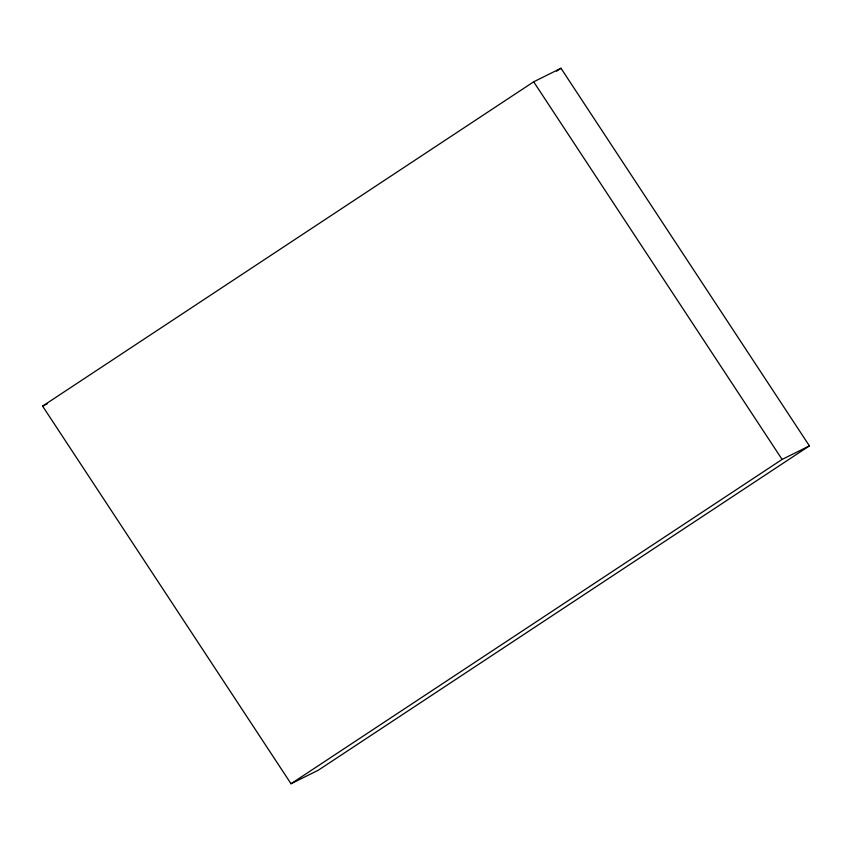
<?xml version="1.0" encoding="UTF-8"?>
<svg xmlns="http://www.w3.org/2000/svg" width="852" height="852" viewBox="0 0 852 852"><rect width="100%" height="100%" fill="white"/><g stroke="black" fill="none" stroke-linecap="round" stroke-linejoin="round"><path stroke-width="1.28" d="M42.6 406.116L533.682 81.803L560.978 68.256L809.4 445.884L318.318 770.197L291.022 783.744L42.6 406.116L47.35 403.763M556.548 71.185L560.978 68.256M291.022 783.744L782.104 459.43L809.4 445.884M533.682 81.803L782.104 459.43"/></g></svg>
